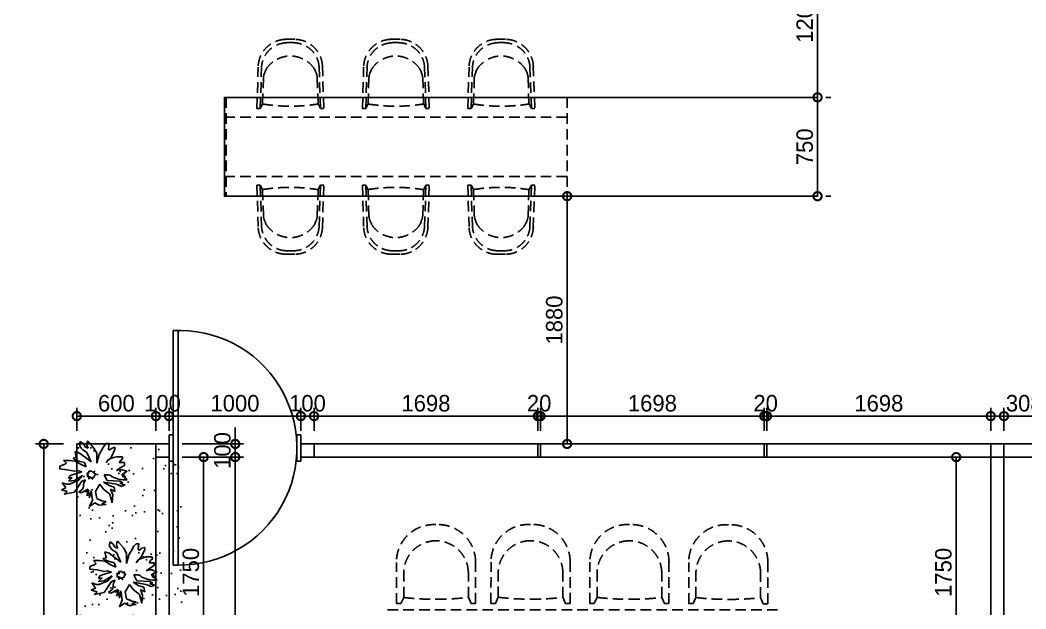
# Model space of a CAD drawing. Header units: millimetres. Extents: x 208943 to 287447, y 51026 to 80481.
# Drawn here: x 221494 to 229125, y 61074 to 65543 of the extents above; entities that cross this region are included whole.
import ezdxf

# ---------------------------------------------------------------- set-up
doc = ezdxf.new("R2010")
doc.units = ezdxf.units.MM
doc.header["$LTSCALE"] = 100
doc.header["$PDMODE"] = 3
doc.linetypes.add('DH-HID2', pattern=[1.2, 0.8, -0.4])
doc.layers.get('DEFPOINTS').update_dxf_attribs({"color": 248})
for name, color, linetype in [('07-DIM WAL', 5, 'Continuous'), ('C-WIN', 4, 'Continuous'), ('CO-DO-FR', 7, 'Continuous'), ('CO-DOOR', 8, 'Continuous'), ('CO-TREE', 251, 'Continuous'), ('E-FUR(FIX)', 6, 'Continuous'), ('E-HAT', 251, 'Continuous'), ('FU-FURM', 251, 'DH-HID2'), ('TB-TEXT', 4, 'Continuous')]:
    doc.layers.add(name, color=color, linetype=linetype)
doc.styles.add('HY울릉도L', font='Expo M.ttf')
doc.dimstyles.new('50', dxfattribs={"dimscale": 50, "dimtxt": 2.5, "dimasz": 2.5, "dimexe": 1.25, "dimexo": 2, "dimtad": 1, "dimdec": 0, "dimtxsty": 'HY울릉도L', "dimblk": 'DOTSMALL', "dimcen": 2.5, "dimclrd": 1, "dimclre": 1, "dimclrt": 7, "dimadec": 0, "dimazin": 0, "dimtfac": 1, "dimtdec": 0, "dimtix": 1, "dimtmove": 0, "dimatfit": 3, "dimldrblk": 'DOTSMALL', "dimfxl": 0, "dimarcsym": 0})

# ---------------------------------------------------------------- blocks, each defined once
blk = doc.blocks.new('_DOTSMALL')
at = {"color": 0, "linetype": 'ByBlock', "const_width": 0.5}
blk.add_lwpolyline([(-0.0625, 0, 1), (0.0625, 0, 1)], format="xyb", close=True, dxfattribs=at)
blk = doc.blocks.new('*D23')
at = {"layer": '07-DIM WAL', "color": 1, "lineweight": -2}
for p, q in [((227543.9, 64956.3), (227543.9, 64206.3)), ((227643.9, 64956.3), (227606.4, 64956.3)), ((227643.9, 64206.3), (227606.4, 64206.3))]:
    blk.add_line(p, q, dxfattribs=at)
at = {"layer": 'DEFPOINTS', "color": 0}
for p in [(227543.9, 64956.3), (227543.9, 64206.3), (227543.9, 64206.3)]:
    blk.add_point(p, dxfattribs=at)
at = {"layer": '07-DIM WAL', "color": 1, "lineweight": -2, "xscale": 125, "yscale": 125, "zscale": 125}
for p, rotation in [((227543.9, 64956.3), 90), ((227543.9, 64206.3), 270)]:
    blk.add_blockref('_DOTSMALL', p, dxfattribs=dict(at, rotation=rotation))
at = {"layer": '07-DIM WAL', "color": 7, "insert": (227447, 64581.3), "char_height": 125, "attachment_point": 5, "rotation": 90, "style": 'HY울릉도L'}
blk.add_mtext('750', dxfattribs=at)
blk = doc.blocks.new('*D105')
at = {"layer": '07-DIM WAL', "color": 1, "lineweight": -2}
for p, q in [((223125.6, 62326.3), (223125.6, 62451.3)), ((222723.7, 62326.3), (223188.1, 62326.3)), ((223125.6, 62326.3), (223125.6, 62226.3)), ((222723.7, 62226.3), (223188.1, 62226.3)), ((223125.6, 62226.3), (223125.6, 62101.3))]:
    blk.add_line(p, q, dxfattribs=at)
at = {"layer": 'DEFPOINTS', "color": 0}
for p in [(222623.7, 62326.3), (222623.7, 62226.3), (223125.6, 62226.3)]:
    blk.add_point(p, dxfattribs=at)
at = {"layer": '07-DIM WAL', "color": 1, "lineweight": -2, "xscale": 125, "yscale": 125, "zscale": 125}
for p, rotation in [((223125.6, 62326.3), 270), ((223125.6, 62226.3), 90)]:
    blk.add_blockref('_DOTSMALL', p, dxfattribs=dict(at, rotation=rotation))
at = {"layer": '07-DIM WAL', "color": 7, "insert": (223028.7, 62276.3), "char_height": 125, "attachment_point": 5, "rotation": 90, "style": 'HY울릉도L'}
blk.add_mtext('100', dxfattribs=at)
blk = doc.blocks.new('*D106')
at = {"layer": '07-DIM WAL', "color": 1, "lineweight": -2}
for p, q in [((222723.7, 62226.3), (223188.1, 62226.3)), ((223125.6, 62226.3), (223125.6, 58706.3)), ((222723.7, 58706.3), (223188.1, 58706.3))]:
    blk.add_line(p, q, dxfattribs=at)
at = {"layer": 'DEFPOINTS', "color": 0}
for p in [(222623.7, 62226.3), (222623.7, 58706.3), (223125.6, 58706.3)]:
    blk.add_point(p, dxfattribs=at)
at = {"layer": '07-DIM WAL', "color": 1, "lineweight": -2, "xscale": 125, "yscale": 125, "zscale": 125}
for p, rotation in [((223125.6, 62226.3), 90), ((223125.6, 58706.3), 270)]:
    blk.add_blockref('_DOTSMALL', p, dxfattribs=dict(at, rotation=rotation))
at = {"layer": '07-DIM WAL', "color": 7, "insert": (223028.5, 60466.3), "char_height": 125, "attachment_point": 5, "rotation": 90, "style": 'HY울릉도L'}
blk.add_mtext('3520', dxfattribs=at)
blk = doc.blocks.new('*D107')
at = {"layer": '07-DIM WAL', "color": 1, "lineweight": -2}
for p, q in [((222723.7, 62226.3), (222948.6, 62226.3)), ((222886.1, 62226.3), (222886.1, 60476.3)), ((222723.7, 60476.3), (222948.6, 60476.3))]:
    blk.add_line(p, q, dxfattribs=at)
at = {"layer": 'DEFPOINTS', "color": 0}
for p in [(222623.7, 62226.3), (222623.7, 60476.3), (222886.1, 60476.3)]:
    blk.add_point(p, dxfattribs=at)
at = {"layer": '07-DIM WAL', "color": 1, "lineweight": -2, "xscale": 125, "yscale": 125, "zscale": 125}
for p, rotation in [((222886.1, 62226.3), 90), ((222886.1, 60476.3), 270)]:
    blk.add_blockref('_DOTSMALL', p, dxfattribs=dict(at, rotation=rotation))
at = {"layer": '07-DIM WAL', "color": 7, "insert": (222789.2, 61351.3), "char_height": 125, "attachment_point": 5, "rotation": 90, "style": 'HY울릉도L'}
blk.add_mtext('1750', dxfattribs=at)
blk = doc.blocks.new('*D110')
at = {"layer": '07-DIM WAL', "color": 1, "lineweight": -2}
for p, q in [((222523.7, 62426.3), (222523.7, 62599.9)), ((222623.7, 62426.3), (222623.7, 62599.9)), ((222523.7, 62537.4), (222398.7, 62537.4)), ((222523.7, 62537.4), (222623.7, 62537.4)), ((222623.7, 62537.4), (222748.7, 62537.4))]:
    blk.add_line(p, q, dxfattribs=at)
at = {"layer": 'DEFPOINTS', "color": 0}
for p in [(222623.7, 62537.4), (222523.7, 62326.3), (222623.7, 62326.3)]:
    blk.add_point(p, dxfattribs=at)
at = {"layer": '07-DIM WAL', "color": 1, "lineweight": -2, "xscale": 125, "yscale": 125, "zscale": 125}
blk.add_blockref('_DOTSMALL', (222523.7, 62537.4), dxfattribs=at)
at = {"layer": '07-DIM WAL', "color": 1, "lineweight": -2, "xscale": 125, "yscale": 125, "zscale": 125, "rotation": 180}
blk.add_blockref('_DOTSMALL', (222623.7, 62537.4), dxfattribs=at)
at = {"layer": '07-DIM WAL', "color": 7, "insert": (222573.7, 62634.3), "char_height": 125, "attachment_point": 5, "style": 'HY울릉도L'}
blk.add_mtext('100', dxfattribs=at)
blk = doc.blocks.new('*D120')
at = {"layer": '07-DIM WAL', "color": 1, "lineweight": -2}
for p, q in [((228758.3, 62226.3), (228533.4, 62226.3)), ((228595.9, 62226.3), (228595.9, 60476.3)), ((228758.3, 60476.3), (228533.4, 60476.3))]:
    blk.add_line(p, q, dxfattribs=at)
at = {"layer": 'DEFPOINTS', "color": 0}
for p in [(228858.3, 62226.3), (228595.9, 60476.3), (228858.3, 60476.3)]:
    blk.add_point(p, dxfattribs=at)
at = {"layer": '07-DIM WAL', "color": 1, "lineweight": -2, "xscale": 125, "yscale": 125, "zscale": 125}
for p, rotation in [((228595.9, 62226.3), 90), ((228595.9, 60476.3), 270)]:
    blk.add_blockref('_DOTSMALL', p, dxfattribs=dict(at, rotation=rotation))
at = {"layer": '07-DIM WAL', "color": 7, "insert": (228499, 61351.3), "char_height": 125, "attachment_point": 5, "rotation": 90, "style": 'HY울릉도L'}
blk.add_mtext('1750', dxfattribs=at)
blk = doc.blocks.new('*D193')
at = {"layer": '07-DIM WAL', "color": 1, "lineweight": -2}
for p, q in [((227160, 62426.3), (227160, 62599.9)), ((228858.3, 62426.3), (228858.3, 62599.9)), ((228858.3, 62537.4), (227160, 62537.4))]:
    blk.add_line(p, q, dxfattribs=at)
at = {"layer": 'DEFPOINTS', "color": 0}
for p in [(227160, 62537.4), (227160, 62326.3), (228858.3, 62326.3)]:
    blk.add_point(p, dxfattribs=at)
at = {"layer": '07-DIM WAL', "color": 1, "lineweight": -2, "xscale": 125, "yscale": 125, "zscale": 125, "rotation": 180}
blk.add_blockref('_DOTSMALL', (227160, 62537.4), dxfattribs=at)
at = {"layer": '07-DIM WAL', "color": 1, "lineweight": -2, "xscale": 125, "yscale": 125, "zscale": 125}
blk.add_blockref('_DOTSMALL', (228858.3, 62537.4), dxfattribs=at)
at = {"layer": '07-DIM WAL', "color": 7, "insert": (228009.1, 62634.3), "char_height": 125, "attachment_point": 5, "style": 'HY울릉도L'}
blk.add_mtext('1698', dxfattribs=at)
blk = doc.blocks.new('*D245')
at = {"layer": '07-DIM WAL', "color": 1, "lineweight": -2}
for p, q in [((227140, 62426.3), (227140, 62599.9)), ((227160, 62426.3), (227160, 62599.9)), ((227140, 62537.4), (227015, 62537.4)), ((227160, 62537.4), (227140, 62537.4)), ((227160, 62537.4), (227285, 62537.4))]:
    blk.add_line(p, q, dxfattribs=at)
at = {"layer": 'DEFPOINTS', "color": 0}
for p in [(227140, 62537.4), (227140, 62326.3), (227160, 62326.3)]:
    blk.add_point(p, dxfattribs=at)
at = {"layer": '07-DIM WAL', "color": 1, "lineweight": -2, "xscale": 125, "yscale": 125, "zscale": 125}
blk.add_blockref('_DOTSMALL', (227140, 62537.4), dxfattribs=at)
at = {"layer": '07-DIM WAL', "color": 1, "lineweight": -2, "xscale": 125, "yscale": 125, "zscale": 125, "rotation": 180}
blk.add_blockref('_DOTSMALL', (227160, 62537.4), dxfattribs=at)
at = {"layer": '07-DIM WAL', "color": 7, "insert": (227150, 62634.5), "char_height": 125, "attachment_point": 5, "style": 'HY울릉도L'}
blk.add_mtext('20', dxfattribs=at)
blk = doc.blocks.new('*D246')
at = {"layer": '07-DIM WAL', "color": 1, "lineweight": -2}
for p, q in [((225441.6, 62426.3), (225441.6, 62599.9)), ((227140, 62426.3), (227140, 62599.9)), ((227140, 62537.4), (225441.6, 62537.4))]:
    blk.add_line(p, q, dxfattribs=at)
at = {"layer": 'DEFPOINTS', "color": 0}
for p in [(225441.6, 62537.4), (225441.6, 62326.3), (227140, 62326.3)]:
    blk.add_point(p, dxfattribs=at)
at = {"layer": '07-DIM WAL', "color": 1, "lineweight": -2, "xscale": 125, "yscale": 125, "zscale": 125, "rotation": 180}
blk.add_blockref('_DOTSMALL', (225441.6, 62537.4), dxfattribs=at)
at = {"layer": '07-DIM WAL', "color": 1, "lineweight": -2, "xscale": 125, "yscale": 125, "zscale": 125}
blk.add_blockref('_DOTSMALL', (227140, 62537.4), dxfattribs=at)
at = {"layer": '07-DIM WAL', "color": 7, "insert": (226290.8, 62634.3), "char_height": 125, "attachment_point": 5, "style": 'HY울릉도L'}
blk.add_mtext('1698', dxfattribs=at)
blk = doc.blocks.new('*D247')
at = {"layer": '07-DIM WAL', "color": 1, "lineweight": -2}
for p, q in [((225421.6, 62426.3), (225421.6, 62599.9)), ((225441.6, 62426.3), (225441.6, 62599.9)), ((225421.6, 62537.4), (225296.6, 62537.4)), ((225441.6, 62537.4), (225421.6, 62537.4)), ((225441.6, 62537.4), (225566.6, 62537.4))]:
    blk.add_line(p, q, dxfattribs=at)
at = {"layer": 'DEFPOINTS', "color": 0}
for p in [(225421.6, 62537.4), (225421.6, 62326.3), (225441.6, 62326.3)]:
    blk.add_point(p, dxfattribs=at)
at = {"layer": '07-DIM WAL', "color": 1, "lineweight": -2, "xscale": 125, "yscale": 125, "zscale": 125}
blk.add_blockref('_DOTSMALL', (225421.6, 62537.4), dxfattribs=at)
at = {"layer": '07-DIM WAL', "color": 1, "lineweight": -2, "xscale": 125, "yscale": 125, "zscale": 125, "rotation": 180}
blk.add_blockref('_DOTSMALL', (225441.6, 62537.4), dxfattribs=at)
at = {"layer": '07-DIM WAL', "color": 7, "insert": (225431.6, 62634.5), "char_height": 125, "attachment_point": 5, "style": 'HY울릉도L'}
blk.add_mtext('20', dxfattribs=at)
blk = doc.blocks.new('*D248')
at = {"layer": '07-DIM WAL', "color": 1, "lineweight": -2}
for p, q in [((223723.7, 62426.3), (223723.7, 62599.9)), ((225421.6, 62426.3), (225421.6, 62599.9)), ((225421.6, 62537.4), (223723.7, 62537.4))]:
    blk.add_line(p, q, dxfattribs=at)
at = {"layer": 'DEFPOINTS', "color": 0}
for p in [(223723.7, 62537.4), (223723.7, 62326.3), (225421.6, 62326.3)]:
    blk.add_point(p, dxfattribs=at)
at = {"layer": '07-DIM WAL', "color": 1, "lineweight": -2, "xscale": 125, "yscale": 125, "zscale": 125, "rotation": 180}
blk.add_blockref('_DOTSMALL', (223723.7, 62537.4), dxfattribs=at)
at = {"layer": '07-DIM WAL', "color": 1, "lineweight": -2, "xscale": 125, "yscale": 125, "zscale": 125}
blk.add_blockref('_DOTSMALL', (225421.6, 62537.4), dxfattribs=at)
at = {"layer": '07-DIM WAL', "color": 7, "insert": (224572.7, 62634.3), "char_height": 125, "attachment_point": 5, "style": 'HY울릉도L'}
blk.add_mtext('1698', dxfattribs=at)
blk = doc.blocks.new('*D249')
at = {"layer": '07-DIM WAL', "color": 1, "lineweight": -2}
for p, q in [((223623.7, 62426.3), (223623.7, 62599.9)), ((223723.7, 62426.3), (223723.7, 62599.9)), ((223623.7, 62537.4), (223498.7, 62537.4)), ((223723.7, 62537.4), (223623.7, 62537.4)), ((223723.7, 62537.4), (223848.7, 62537.4))]:
    blk.add_line(p, q, dxfattribs=at)
at = {"layer": 'DEFPOINTS', "color": 0}
for p in [(223623.7, 62537.4), (223623.7, 62326.3), (223723.7, 62326.3)]:
    blk.add_point(p, dxfattribs=at)
at = {"layer": '07-DIM WAL', "color": 1, "lineweight": -2, "xscale": 125, "yscale": 125, "zscale": 125}
blk.add_blockref('_DOTSMALL', (223623.7, 62537.4), dxfattribs=at)
at = {"layer": '07-DIM WAL', "color": 1, "lineweight": -2, "xscale": 125, "yscale": 125, "zscale": 125, "rotation": 180}
blk.add_blockref('_DOTSMALL', (223723.7, 62537.4), dxfattribs=at)
at = {"layer": '07-DIM WAL', "color": 7, "insert": (223673.7, 62634.3), "char_height": 125, "attachment_point": 5, "style": 'HY울릉도L'}
blk.add_mtext('100', dxfattribs=at)
blk = doc.blocks.new('*D250')
at = {"layer": '07-DIM WAL', "color": 1, "lineweight": -2}
for p, q in [((222623.7, 62426.3), (222623.7, 62599.9)), ((223623.7, 62426.3), (223623.7, 62599.9)), ((223623.7, 62537.4), (222623.7, 62537.4))]:
    blk.add_line(p, q, dxfattribs=at)
at = {"layer": 'DEFPOINTS', "color": 0}
for p in [(222623.7, 62537.4), (222623.7, 62326.3), (223623.7, 62326.3)]:
    blk.add_point(p, dxfattribs=at)
at = {"layer": '07-DIM WAL', "color": 1, "lineweight": -2, "xscale": 125, "yscale": 125, "zscale": 125, "rotation": 180}
blk.add_blockref('_DOTSMALL', (222623.7, 62537.4), dxfattribs=at)
at = {"layer": '07-DIM WAL', "color": 1, "lineweight": -2, "xscale": 125, "yscale": 125, "zscale": 125}
blk.add_blockref('_DOTSMALL', (223623.7, 62537.4), dxfattribs=at)
at = {"layer": '07-DIM WAL', "color": 7, "insert": (223123.7, 62634.3), "char_height": 125, "attachment_point": 5, "style": 'HY울릉도L'}
blk.add_mtext('1000', dxfattribs=at)
blk = doc.blocks.new('*D251')
at = {"layer": '07-DIM WAL', "color": 1, "lineweight": -2}
for p, q in [((228958.3, 62426.3), (228958.3, 62599.9)), ((229266, 62426.3), (229266, 62599.9)), ((228958.3, 62537.4), (228833.3, 62537.4)), ((228958.3, 62537.4), (229266, 62537.4)), ((229266, 62537.4), (229391, 62537.4))]:
    blk.add_line(p, q, dxfattribs=at)
at = {"layer": 'DEFPOINTS', "color": 0}
for p in [(229266, 62537.4), (228958.3, 62326.3), (229266, 62326.3)]:
    blk.add_point(p, dxfattribs=at)
at = {"layer": '07-DIM WAL', "color": 1, "lineweight": -2, "xscale": 125, "yscale": 125, "zscale": 125}
blk.add_blockref('_DOTSMALL', (228958.3, 62537.4), dxfattribs=at)
at = {"layer": '07-DIM WAL', "color": 1, "lineweight": -2, "xscale": 125, "yscale": 125, "zscale": 125, "rotation": 180}
blk.add_blockref('_DOTSMALL', (229266, 62537.4), dxfattribs=at)
at = {"layer": '07-DIM WAL', "color": 7, "insert": (229112.1, 62634.5), "char_height": 125, "attachment_point": 5, "style": 'HY울릉도L'}
blk.add_mtext('308', dxfattribs=at)
blk = doc.blocks.new('D-013')
at = {"layer": 'CO-DO-FR'}
for points in [[(0, 200), (30, 200), (30, 0), (0, 0)], [(1000, 200), (970, 200), (970, 0), (1000, 0)]]:
    blk.add_lwpolyline(points, close=True, dxfattribs=at)
at = {"layer": 'CO-DOOR'}
blk.add_lwpolyline([(930, 990), (930, -790), (970, -790), (970, 990)], close=True, dxfattribs=at)
blk.add_arc((920.2, 101.1), 890.2, 86.79614, 270.62782, dxfattribs=at)
blk = doc.blocks.new('F-513')
at = {"layer": 'FU-FURM'}
for p, q in [((108.6, 648.1), (107.8, 960.4)), ((708.6, 649.1), (708, 961.4)), ((825, 650), (825.5, 962.3)), ((1425, 649), (1425.8, 961.3)), ((1575, 649.1), (1575.6, 961.4)), ((2175, 648.1), (2175.8, 960.4)), ((2325.1, 648.2), (2325.6, 960.4)), ((2925.1, 647.2), (2925.9, 959.4)), ((163.2, 695), (162.8, 878.6)), ((653.8, 695.9), (653.5, 879.5)), ((879.7, 696.8), (880.1, 880.4)), ((1370.4, 695.9), (1370.7, 879.5)), ((1629.8, 695.9), (1630.1, 879.5)), ((2120.4, 695), (2120.8, 878.6)), ((2379.9, 694.9), (2380.2, 878.5)), ((2870.5, 694.1), (2870.8, 877.7)), ((163.2, 695), (142.3, 648.1)), ((653.8, 695.8), (674.9, 649.1)), ((879.8, 696.7), (858.7, 650)), ((1370.4, 695.9), (1391.3, 649.1)), ((1629.9, 695.8), (1608.7, 649.1)), ((2120.4, 695), (2141.3, 648.1)), ((2379.9, 694.8), (2358.8, 648.1)), ((2870.5, 694.1), (2891.4, 647.2)), ((142.3, 648.1), (108.5, 648.1)), ((674.9, 649.1), (708.6, 649.1)), ((858.7, 650), (824.9, 650)), ((1391.3, 649.1), (1425, 649.1)), ((1608.7, 649.1), (1575, 649.1)), ((2141.3, 648.1), (2175.1, 648.1)), ((2358.8, 648.1), (2325, 648.1)), ((2891.4, 647.2), (2925.1, 647.2)), ((3000, 600), (0, 600)), ((0, -600), (0, 600)), ((3000, -600), (3000, 600)), ((-49.1, 316.8), (-361.4, 316.3)), ((-49.1, 283.1), (-49.1, 316.9)), ((3049.1, 283.1), (3049.1, 316.9)), ((3049.1, 316.8), (3361.4, 316.3)), ((-95.9, 262.1), (-279.5, 261.7)), ((-95.8, 262), (-49.1, 283.1)), ((3095.8, 262), (3049.1, 283.1)), ((3095.9, 262.1), (3279.5, 261.7)), ((-95, -228.6), (-278.6, -228.9)), ((-95, -228.6), (-48.1, -249.5)), ((3095, -228.6), (3048.1, -249.5)), ((3095, -228.6), (3278.6, -228.9)), ((-48.1, -283.2), (-360.4, -284)), ((-48.1, -249.5), (-48.1, -283.2)), ((3048.1, -249.5), (3048.1, -283.2)), ((3048.1, -283.2), (3360.4, -284)), ((3000, -600), (0, -600)), ((108.6, -648.1), (107.8, -960.4)), ((142.3, -648.1), (108.5, -648.1)), ((163.2, -695), (142.3, -648.1)), ((653.8, -695.8), (674.9, -649.1)), ((674.9, -649.1), (708.6, -649.1)), ((708.6, -649.1), (708, -961.4)), ((858.7, -650), (824.9, -650)), ((825, -650), (825.5, -962.3)), ((879.8, -696.7), (858.7, -650)), ((1370.4, -695.9), (1391.3, -649.1)), ((1391.3, -649.1), (1425, -649.1)), ((1425, -649), (1425.8, -961.3)), ((1608.7, -649.1), (1575, -649.1)), ((1575, -649.1), (1575.6, -961.4)), ((1629.9, -695.8), (1608.7, -649.1)), ((2120.4, -695), (2141.3, -648.1)), ((2141.3, -648.1), (2175.1, -648.1)), ((2175, -648.1), (2175.8, -960.4)), ((2358.8, -648.1), (2325, -648.1)), ((2325.1, -648.2), (2325.6, -960.4)), ((2379.9, -694.8), (2358.8, -648.1)), ((2870.5, -694.1), (2891.4, -647.2)), ((2891.4, -647.2), (2925.1, -647.2)), ((2925.1, -647.2), (2925.9, -959.4)), ((163.2, -695), (162.8, -878.6)), ((653.8, -695.9), (653.5, -879.5)), ((879.7, -696.8), (880.1, -880.4)), ((1370.4, -695.9), (1370.7, -879.5)), ((1629.8, -695.9), (1630.1, -879.5)), ((2120.4, -695), (2120.8, -878.6)), ((2379.9, -694.9), (2380.2, -878.5)), ((2870.5, -694.1), (2870.8, -877.7))]:
    blk.add_line(p, q, dxfattribs=at)
for centre, radius, start, end in [((391.7, 963.9), 284, 86.79404, 180.71913), ((424.1, 964), 284, 359.47113, 93.31572), ((1109.5, 964.9), 284, 86.68428, 180.52887), ((1141.8, 964.9), 284, 359.28087, 93.20596), ((1859.5, 964), 284, 86.68428, 180.52887), ((1891.9, 963.9), 284, 359.28087, 93.20596), ((2609.6, 963), 284, 86.68428, 180.52887), ((2641.9, 963), 284, 359.28087, 93.20596), ((408.6, 879), 245.8, 89.85113, 180.09513), ((407.7, 879), 245.8, 0.09513, 90.33913), ((1125.9, 880), 245.8, 89.66087, 179.90487), ((1125, 880), 245.8, 359.90487, 90.14887), ((1875.9, 879), 245.8, 89.66087, 179.90487), ((1875, 879), 245.8, 359.90487, 90.14887), ((2626, 878.1), 245.8, 89.66087, 179.90487), ((2625.1, 878.1), 245.8, 359.90487, 90.14887), ((383.1, 2450.3), 1769.1, 262.85733, 270.82123), ((428, 2450.5), 1769.1, 269.36903, 277.33293), ((1105.5, 2451.4), 1769.1, 262.66707, 270.63097), ((1150.4, 2451.3), 1769.1, 269.17877, 277.14267), ((1855.6, 2450.5), 1769.1, 262.66707, 270.63097), ((1900.5, 2450.3), 1769.1, 269.17877, 277.14267), ((2605.7, 2449.5), 1769.1, 262.66707, 270.63097), ((2650.5, 2449.4), 1769.1, 269.17877, 277.14267), ((-364, 32.3), 284, 89.47113, 183.31572), ((3364, 32.3), 284, 356.68428, 90.52887), ((-279, 15.9), 245.8, 90.09513, 180.33913), ((-1850.5, 36.3), 1769.1, 359.36903, 7.33293), ((4850.5, 36.3), 1769.1, 172.66707, 180.63097), ((3279, 15.9), 245.8, 359.66087, 89.90487), ((-363.9, 0), 284, 176.79404, 270.71913), ((-279, 16.9), 245.8, 179.85113, 270.09513), ((-1850.3, -8.6), 1769.1, 352.85733, 0.82123), ((4850.3, -8.6), 1769.1, 179.17877, 187.14267), ((3279, 16.9), 245.8, 269.90487, 0.14887), ((3363.9, 0), 284, 269.28087, 3.20596), ((383.1, -2450.3), 1769.1, 89.17877, 97.14267), ((428, -2450.5), 1769.1, 82.66707, 90.63097), ((1105.5, -2451.4), 1769.1, 89.36903, 97.33293), ((1150.4, -2451.3), 1769.1, 82.85733, 90.82123), ((1855.6, -2450.5), 1769.1, 89.36903, 97.33293), ((1900.5, -2450.3), 1769.1, 82.85733, 90.82123), ((2605.7, -2449.5), 1769.1, 89.36903, 97.33293), ((2650.5, -2449.4), 1769.1, 82.85733, 90.82123), ((408.6, -879), 245.8, 179.90487, 270.14887), ((407.7, -879), 245.8, 269.66087, 359.90487), ((1125.9, -880), 245.8, 180.09513, 270.33913), ((1125, -880), 245.8, 269.85113, 0.09513), ((1875.9, -879), 245.8, 180.09513, 270.33913), ((1875, -879), 245.8, 269.85113, 0.09513), ((2626, -878.1), 245.8, 180.09513, 270.33913), ((2625.1, -878.1), 245.8, 269.85113, 0.09513), ((391.7, -963.9), 284, 179.28087, 273.20596), ((424.1, -964), 284, 266.68428, 0.52887), ((1109.5, -964.9), 284, 179.47113, 273.31572), ((1141.8, -964.9), 284, 266.79404, 0.71913), ((1859.5, -964), 284, 179.47113, 273.31572), ((1891.9, -963.9), 284, 266.79404, 0.71913), ((2609.6, -963), 284, 179.47113, 273.31572), ((2641.9, -963), 284, 266.79404, 0.71913)]:
    blk.add_arc(centre, radius, start, end, dxfattribs=at)
blk = doc.blocks.new('F-122')
at = {"layer": 'FU-FURM'}
for p, q in [((-44.5, 507.6), (33.4, 507.7)), ((-26.5, 482.3), (26.6, 482.3)), ((243, 308.1), (253.9, -16.6)), ((-253.8, -17.2), (-244.1, 296.9)), ((-228.4, -17.2), (-218.5, 303.3)), ((-202.1, 231.5), (-202.7, 228.2)), ((-201.3, 234.9), (-202.1, 231.5)), ((-200.3, 238.5), (-201.3, 234.9)), ((-199.2, 242.4), (-200.3, 238.5)), ((-197.7, 246.9), (-199.2, 242.4)), ((-196, 251.7), (-197.7, 246.9)), ((-194.1, 256.9), (-196, 251.7)), ((-192.1, 262.1), (-194.1, 256.9)), ((-189.9, 267.4), (-192.1, 262.1)), ((-187.7, 272.4), (-189.9, 267.4)), ((-185.5, 277.2), (-187.7, 272.4)), ((-183.3, 281.4), (-185.5, 277.2)), ((182.6, 281.9), (184.8, 277.6)), ((184.8, 277.6), (187.1, 272.9)), ((187.1, 272.9), (189.3, 267.8)), ((189.3, 267.8), (191.4, 262.6)), ((191.4, 262.6), (193.5, 257.3)), ((193.5, 257.3), (195.4, 252.2)), ((195.4, 252.2), (197.1, 247.4)), ((197.1, 247.4), (198.6, 242.9)), ((198.6, 242.9), (199.8, 239)), ((199.8, 239), (200.7, 235.4)), ((200.7, 235.4), (201.5, 232)), ((201.5, 232), (202.1, 228.7)), ((217.8, 301.5), (228.5, -16.6)), ((-210.5, 16.6), (-204.3, 215.2)), ((-203.9, 218.6), (-204.3, 215.2)), ((-203.6, 221.9), (-203.9, 218.6)), ((-203.2, 225.1), (-203.6, 221.9)), ((-202.7, 228.2), (-203.2, 225.1)), ((202.1, 228.7), (202.6, 225.6)), ((202.6, 225.6), (203, 222.4)), ((203, 222.4), (203.4, 219.1)), ((203.4, 219.1), (203.8, 215.7)), ((203.8, 215.7), (210.4, 17.1)), ((-211.6, 16.7), (-228.4, -17.2)), ((211.5, 17.2), (228.5, -16.6)), ((-228.4, -17.2), (-253.8, -17.2)), ((253.9, -16.6), (228.5, -16.6))]:
    blk.add_line(p, q, dxfattribs=at)
for centre, radius, start, end in [((-30.8, 294), 213.6, 90.90916, 178.7855), ((-24.5, 286.7), 194.3, 90.90924, 178.78542), ((23.8, 286.8), 194.3, 1.35653, 89.23304), ((30.1, 294.1), 213.6, 1.35671, 89.233), ((-0.2, 162.3), 218.5, 33.19496, 146.94725), ((-0.2, 162.3), 218.5, 158.34937, 158.47219), ((-0.2, 162.3), 218.5, 21.66998, 21.79281), ((-1.7, 1330.6), 1330.6, 260.92322, 279.2189)]:
    blk.add_arc(centre, radius, start, end, dxfattribs=at)
blk = doc.blocks.new('*D313')
at = {"color": 1, "lineweight": -2}
for p, q in [((227543.9, 66156.3), (227543.9, 64956.3)), ((227643.9, 66156.3), (227606.4, 66156.3)), ((227643.9, 64956.3), (227606.4, 64956.3))]:
    blk.add_line(p, q, dxfattribs=at)
at = {"layer": 'DEFPOINTS', "color": 0}
for p in [(227543.9, 66156.3), (227543.9, 64956.3), (227543.9, 64956.3)]:
    blk.add_point(p, dxfattribs=at)
at = {"color": 1, "lineweight": -2, "xscale": 125, "yscale": 125, "zscale": 125}
for p, rotation in [((227543.9, 66156.3), 90), ((227543.9, 64956.3), 270)]:
    blk.add_blockref('_DOTSMALL', p, dxfattribs=dict(at, rotation=rotation))
at = {"color": 7, "insert": (227446.9, 65556.3), "char_height": 125, "attachment_point": 5, "rotation": 90, "style": 'HY울릉도L'}
blk.add_mtext('1200', dxfattribs=at)
blk = doc.blocks.new('*D314')
at = {"color": 1, "lineweight": -2}
for p, q in [((225643.9, 64206.3), (225643.9, 62326.3)), ((225743.9, 64206.3), (225706.4, 64206.3)), ((225743.9, 62326.3), (225706.4, 62326.3))]:
    blk.add_line(p, q, dxfattribs=at)
at = {"layer": 'DEFPOINTS', "color": 0}
for p in [(225643.9, 64206.3), (225643.9, 62326.3), (225643.9, 62326.3)]:
    blk.add_point(p, dxfattribs=at)
at = {"color": 1, "lineweight": -2, "xscale": 125, "yscale": 125, "zscale": 125}
for p, rotation in [((225643.9, 64206.3), 90), ((225643.9, 62326.3), 270)]:
    blk.add_blockref('_DOTSMALL', p, dxfattribs=dict(at, rotation=rotation))
at = {"color": 7, "insert": (225546.9, 63266.3), "char_height": 125, "attachment_point": 5, "rotation": 90, "style": 'HY울릉도L'}
blk.add_mtext('1880', dxfattribs=at)
blk = doc.blocks.new('*D333')
at = {"layer": '07-DIM WAL', "color": 1, "lineweight": -2}
for p, q in [((221923.7, 62426.3), (221923.7, 62599.9)), ((222523.7, 62426.3), (222523.7, 62599.9)), ((221923.7, 62537.4), (222523.7, 62537.4))]:
    blk.add_line(p, q, dxfattribs=at)
at = {"layer": 'DEFPOINTS', "color": 0}
for p in [(222523.7, 62537.4), (221923.7, 62326.3), (222523.7, 62326.3)]:
    blk.add_point(p, dxfattribs=at)
at = {"layer": '07-DIM WAL', "color": 1, "lineweight": -2, "xscale": 125, "yscale": 125, "zscale": 125, "rotation": 180}
blk.add_blockref('_DOTSMALL', (221923.7, 62537.4), dxfattribs=at)
at = {"layer": '07-DIM WAL', "color": 1, "lineweight": -2, "xscale": 125, "yscale": 125, "zscale": 125}
blk.add_blockref('_DOTSMALL', (222523.7, 62537.4), dxfattribs=at)
at = {"layer": '07-DIM WAL', "color": 7, "insert": (222223.7, 62634.3), "char_height": 125, "attachment_point": 5, "style": 'HY울릉도L'}
blk.add_mtext('600', dxfattribs=at)
blk = doc.blocks.new('*D334')
at = {"layer": '07-DIM WAL', "color": 1, "lineweight": -2}
for p, q in [((221823.7, 62326.3), (221610.1, 62326.3)), ((221672.6, 62326.3), (221672.6, 58706.3)), ((221823.7, 58706.3), (221610.1, 58706.3))]:
    blk.add_line(p, q, dxfattribs=at)
at = {"layer": 'DEFPOINTS', "color": 0}
for p in [(221923.7, 62326.3), (221672.6, 58706.3), (221923.7, 58706.3)]:
    blk.add_point(p, dxfattribs=at)
at = {"layer": '07-DIM WAL', "color": 1, "lineweight": -2, "xscale": 125, "yscale": 125, "zscale": 125}
for p, rotation in [((221672.6, 62326.3), 90), ((221672.6, 58706.3), 270)]:
    blk.add_blockref('_DOTSMALL', p, dxfattribs=dict(at, rotation=rotation))
at = {"layer": '07-DIM WAL', "color": 7, "insert": (221575.6, 60516.3), "char_height": 125, "attachment_point": 5, "rotation": 90, "style": 'HY울릉도L'}
blk.add_mtext('3620', dxfattribs=at)
blk = doc.blocks.new('T-038')
at = {"layer": 'CO-TREE'}
for p, q in [((-192, 383), (-202, 337)), ((-156, 356), (-192, 383)), ((-101, 392), (-110, 337)), ((-83, 374), (-101, 392)), ((-256, 255), (-247, 200)), ((-202, 237), (-256, 255)), ((-202, 337), (-183, 301)), ((-183, 301), (-165, 283)), ((-165, 283), (-110, 246)), ((-128, 310), (-156, 356)), ((-92, 301), (-128, 310)), ((-110, 337), (-92, 301)), ((-19, 301), (-83, 374)), ((18, 237), (-19, 301)), ((73, 264), (45, 219)), ((109, 328), (73, 264)), ((137, 356), (109, 328)), ((173, 356), (137, 356)), ((164, 292), (173, 356)), ((173, 273), (164, 292)), ((210, 301), (173, 273)), ((201, 191), (246, 283)), ((246, 310), (210, 301)), ((246, 283), (246, 310)), ((-403, 145), (-366, 109)), ((-330, 145), (-403, 145)), ((-256, 136), (-330, 145)), ((-238, 182), (-284, 173)), ((-284, 173), (-266, 155)), ((-266, 155), (-211, 136)), ((-183, 91), (-256, 136)), ((-247, 200), (-238, 182)), ((-211, 136), (-138, 118)), ((-128, 182), (-202, 237)), ((-55, 127), (-128, 182)), ((-110, 246), (-55, 127)), ((18, 155), (18, 237)), ((45, 219), (18, 109)), ((18, 109), (18, 155)), ((137, 118), (201, 191)), ((164, 155), (137, 118)), ((228, 182), (164, 155)), ((265, 191), (228, 182)), ((338, 191), (265, 191)), ((301, 118), (320, 145)), ((320, 145), (347, 173)), ((347, 173), (338, 191)), ((-394, 91), (-449, 72)), ((-449, 72), (-449, 36)), ((-449, 36), (-357, 27)), ((-366, 109), (-394, 91)), ((-357, 27), (-266, 8)), ((-266, 8), (-229, 17)), ((-229, 17), (-174, -1)), ((-119, 63), (-183, 91)), ((-138, 118), (-119, 63)), ((-46, 8), (-83, 8)), ((-83, 8), (-83, -19)), ((-28, -10), (-46, 8)), ((-10, 8), (-28, -10)), ((-19, -19), (-10, 8)), ((265, 17), (320, 54)), ((301, 27), (265, 17)), ((356, 118), (301, 118)), ((338, 27), (301, 27)), ((320, 54), (365, 81)), ((329, -37), (402, 8)), ((365, 17), (338, 27)), ((365, 118), (356, 118)), ((365, 81), (365, 118)), ((402, 8), (365, 17)), ((-321, -47), (-339, -83)), ((-293, -74), (-339, -120)), ((-339, -83), (-293, -74)), ((-339, -120), (-266, -111)), ((-220, -111), (-330, -156)), ((-266, -28), (-321, -47)), ((-174, -1), (-266, -28)), ((-266, -111), (-165, -47)), ((-266, -257), (-174, -120)), ((-165, -47), (-220, -111)), ((-174, -120), (-128, -101)), ((-128, -101), (-147, -138)), ((-83, -19), (-110, -19)), ((-110, -19), (-101, -28)), ((-101, -28), (-101, -65)), ((-101, -65), (-83, -56)), ((-83, -56), (-83, -92)), ((-83, -92), (-74, -65)), ((-74, -65), (-28, -92)), ((-46, -74), (-10, -65)), ((-28, -92), (-46, -74)), ((9, -28), (-19, -19)), ((-19, -56), (9, -28)), ((-10, -65), (-19, -56)), ((146, -111), (109, -37)), ((109, -37), (164, -37)), ((310, -120), (146, -111)), ((164, -37), (192, -47)), ((192, -47), (210, -65)), ((210, -65), (292, -92)), ((292, -92), (347, -101)), ((347, -138), (310, -120)), ((365, -37), (329, -37)), ((338, -56), (365, -37)), ((374, -56), (338, -56)), ((347, -65), (374, -56)), ((384, -65), (347, -65)), ((347, -101), (402, -101)), ((365, -74), (384, -65)), ((402, -101), (365, -74)), ((-375, -202), (-430, -229)), ((-430, -229), (-357, -248)), ((-421, -138), (-375, -202)), ((-366, -156), (-421, -138)), ((-357, -248), (-394, -284)), ((-330, -156), (-366, -156)), ((-156, -211), (-211, -257)), ((-183, -266), (-92, -220)), ((-147, -138), (-156, -211)), ((-92, -220), (-128, -257)), ((-128, -257), (-83, -229)), ((-83, -229), (-110, -303)), ((-74, -330), (-55, -239)), ((-55, -239), (-37, -357)), ((0, -248), (54, -156)), ((18, -339), (0, -248)), ((54, -156), (100, -220)), ((100, -129), (265, -156)), ((173, -175), (100, -129)), ((100, -220), (182, -284)), ((237, -193), (173, -175)), ((192, -220), (246, -248)), ((219, -293), (192, -220)), ((246, -248), (237, -193)), ((265, -156), (329, -184)), ((310, -147), (347, -138)), ((374, -165), (310, -147)), ((329, -184), (374, -165)), ((-394, -284), (-266, -257)), ((-211, -257), (-183, -266)), ((-110, -303), (-83, -257)), ((-83, -257), (-74, -330)), ((-37, -357), (-74, -440)), ((82, -367), (18, -339)), ((137, -376), (82, -367)), ((82, -403), (137, -376)), ((182, -284), (210, -394)), ((210, -394), (219, -293)), ((-74, -440), (-10, -394)), ((-10, -394), (45, -421)), ((45, -421), (137, -412)), ((137, -412), (82, -403))]:
    blk.add_line(p, q, dxfattribs=at)

msp = doc.modelspace()

# ---------------------------------------------------------------- hatches: boundary and pattern name
at = {"layer": 'E-HAT'}
h = msp.add_hatch(dxfattribs=at)
h.set_pattern_fill('AR-SAND', color=256, scale=5)
h.set_pattern_definition([(37.5, (200, 0), (-8.00016, 244.70662), [0, -193.04, 0, -215.9, 0, -206.375]), (7.5, (200, 0), (224.76164, 358.41255), [0, -104.14, 0, -173.99, 0, -66.675]), (327.5, (43.8, 0), (395.49619, 0.7186), [0, -63.5, 0, -228.6, 0, -298.45]), (317.5, (43.8, 0), (381.77823, 111.46466), [0, -31.75, 0, -149.86, 0, -171.45])])
h.paths.add_polyline_path([(222723.7, 62326.3), (221923.7, 62326.3), (221923.7, 58706.3), (222723.7, 58706.3)])

# ---------------------------------------------------------------- linework, layer by layer
msp.add_lwpolyline([(222523.7, 62326.3), (221923.7, 62326.3), (221923.7, 58706.3), (222523.7, 58706.3), (222523.7, 62326.3)])
at = {"layer": 'C-WIN'}
for points in [[(222523.7, 62326.3), (222623.7, 62326.3), (222623.7, 58606.3), (222523.7, 58606.3)], [(222523.7, 62226.3), (222623.7, 62226.3), (222623.7, 62326.3), (222523.7, 62326.3)], [(223623.7, 62326.3), (229266, 62326.3), (229266, 62226.3), (223623.7, 62226.3)], [(223623.7, 62226.3), (223723.7, 62226.3), (223723.7, 62326.3), (223623.7, 62326.3)], [(225441.6, 62226.3), (225441.6, 62326.3), (225421.6, 62326.3), (225421.6, 62226.3)], [(227160, 62226.3), (227160, 62326.3), (227140, 62326.3), (227140, 62226.3)], [(228858.3, 62326.3), (228958.3, 62326.3), (228958.3, 58606.3), (228858.3, 58606.3)]]:
    msp.add_lwpolyline(points, close=True, dxfattribs=at)
at = {"layer": 'E-FUR(FIX)'}
msp.add_lwpolyline([(227543.9, 64956.3), (223043.9, 64956.3), (223043.9, 64206.3), (227543.9, 64206.3)], close=True, dxfattribs=at)
at = {"layer": 'FU-FURM'}
for p, q in [((223055.9, 64956.3), (223055.9, 64206.3)), ((225643.9, 64956.3), (225643.9, 64206.3)), ((223043.9, 64806.3), (225643.9, 64806.3)), ((223043.9, 64356.3), (225643.9, 64356.3))]:
    msp.add_line(p, q, dxfattribs=at)

# ---------------------------------------------------------------- block references
at = {"layer": 'CO-DOOR', "xscale": -1}
msp.add_blockref('D-013', (223623.7, 62196.3), dxfattribs=at)
at = {"layer": 'FU-FURM'}
for name, p in [('F-122', (223544.1, 64889.3)), ('F-122', (224344.1, 64889.3)), ('F-122', (225144.1, 64889.3)), ('F-513', (224241, 60466.3))]:
    msp.add_blockref(name, p, dxfattribs=at)
at = {"layer": 'FU-FURM', "xscale": -1, "rotation": 180}
for p in [(223544.1, 64273.2), (224344.1, 64273.2), (225144.1, 64273.2)]:
    msp.add_blockref('F-122', p, dxfattribs=at)
at = {"layer": 'TB-TEXT', "xscale": 0.6, "yscale": 0.6, "zscale": 0.6}
for p in [(222065.3, 62114.7), (222291.1, 61353.8)]:
    msp.add_blockref('T-038', p, dxfattribs=at)

# ---------------------------------------------------------------- dimensions: what is measured, and where the dimension line sits
for base, p1, p2, picture, middle in [((227543.9, 64956.3), (227543.9, 66156.3), (227543.9, 64956.3), '*D313', (227446.9, 65556.3)), ((225643.9, 62326.3), (225643.9, 64206.3), (225643.9, 62326.3), '*D314', (225546.9, 63266.3))]:
    dim = msp.add_linear_dim(base=base, p1=p1, p2=p2, angle=90, dimstyle='50')
    dim.commit()
    dim.dimension.update_dxf_attribs({"geometry": picture, "text_midpoint": middle})
at = {"layer": '07-DIM WAL'}
for base, p1, p2, picture, middle in [((227543.9, 64206.3), (227543.9, 64956.3), (227543.9, 64206.3), '*D23', (227447, 64581.3)), ((223125.6, 62226.3), (222623.7, 62326.3), (222623.7, 62226.3), '*D105', (223028.7, 62276.3)), ((223125.6, 58706.3), (222623.7, 62226.3), (222623.7, 58706.3), '*D106', (223028.5, 60466.3)), ((222886.1, 60476.3), (222623.7, 62226.3), (222623.7, 60476.3), '*D107', (222789.2, 61351.3)), ((228595.9, 60476.3), (228858.3, 62226.3), (228858.3, 60476.3), '*D120', (228499, 61351.3))]:
    dim = msp.add_linear_dim(base=base, p1=p1, p2=p2, angle=90, dimstyle='50', dxfattribs=at)
    dim.commit()
    dim.dimension.update_dxf_attribs({"geometry": picture, "text_midpoint": middle})
for base, p1, p2, picture, middle in [((222523.7, 62537.4), (221923.7, 62326.3), (222523.7, 62326.3), '*D333', (222223.7, 62634.3)), ((222623.7, 62537.4), (223623.7, 62326.3), (222623.7, 62326.3), '*D250', (223123.7, 62634.3)), ((223623.7, 62537.4), (223723.7, 62326.3), (223623.7, 62326.3), '*D249', (223673.7, 62634.3)), ((223723.7, 62537.4), (225421.6, 62326.3), (223723.7, 62326.3), '*D248', (224572.7, 62634.3)), ((225421.6, 62537.4), (225441.6, 62326.3), (225421.6, 62326.3), '*D247', (225431.6, 62634.5)), ((225441.6, 62537.4), (227140, 62326.3), (225441.6, 62326.3), '*D246', (226290.8, 62634.3))]:
    dim = msp.add_linear_dim(base=base, p1=p1, p2=p2, dimstyle='50', override={"dimtmove": 1}, dxfattribs=at)
    dim.commit()
    dim.dimension.update_dxf_attribs({"geometry": picture, "text_midpoint": middle})
for base, p1, p2, picture, middle in [((222623.7, 62537.4), (222523.7, 62326.3), (222623.7, 62326.3), '*D110', (222573.7, 62634.3)), ((227140, 62537.4), (227160, 62326.3), (227140, 62326.3), '*D245', (227150, 62634.5)), ((227160, 62537.4), (228858.3, 62326.3), (227160, 62326.3), '*D193', (228009.1, 62634.3)), ((229266, 62537.4), (228958.3, 62326.3), (229266, 62326.3), '*D251', (229112.1, 62634.5))]:
    dim = msp.add_linear_dim(base=base, p1=p1, p2=p2, dimstyle='50', dxfattribs=at)
    dim.commit()
    dim.dimension.update_dxf_attribs({"geometry": picture, "text_midpoint": middle})
dim = msp.add_linear_dim(base=(221672.6, 58706.3), p1=(221923.7, 62326.3), p2=(221923.7, 58706.3), angle=90, dimstyle='50', override={"dimtmove": 1}, dxfattribs=at)
dim.commit()
dim.dimension.update_dxf_attribs({"geometry": '*D334', "text_midpoint": (221575.6, 60516.3)})

doc.saveas('drawing.dxf')
